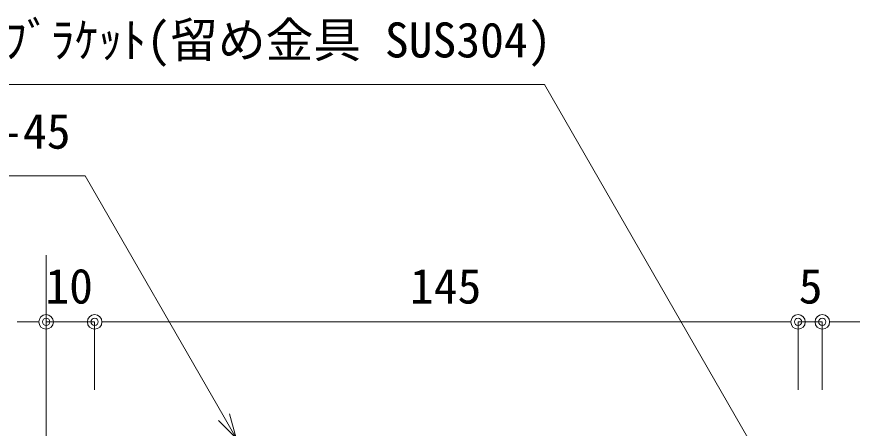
# Model space of a CAD drawing. Units: millimetres on the paper. Extents: x -401 to 401, y -279 to 279.
# Drawn here: x 172.6 to 230, y 15.7 to 44 of the extents above; entities that cross this region are included whole.
import ezdxf
from ezdxf.enums import TextEntityAlignment as Align

# ---------------------------------------------------------------- set-up
doc = ezdxf.new("R2010")
doc.units = ezdxf.units.MM
for name, color, linetype, lineweight in [('0-5_A-E01-仕上太線', 4, 'Continuous', 9), ('0-8_0-A11-寸法_詳細', 5, 'Continuous', 9), ('0-9_0', 7, 'Continuous', 9), ('0-A_A-B03-文字_書込_小', 7, 'Continuous', 9)]:
    doc.layers.add(name, color=color, linetype=linetype, lineweight=lineweight)
doc.styles.add('ＭＳ ゴシック', font='')
doc.styles.get('ＭＳ ゴシック').set_extended_font_data('MS Gothic')

# ---------------------------------------------------------------- blocks, each defined once
blk = doc.blocks.new('_Dot')
at = {"layer": '0-9_0'}
blk.add_line((-0.5, 0), (-1, 0), dxfattribs=at)
for radius in [0.5, 0.25]:
    blk.add_circle((0, 0), radius, dxfattribs=at)
blk = doc.blocks.new('_Open30')
at = {"layer": '0-9_0'}
blk.add_line((0, 0), (-1, 0), dxfattribs=at)
blk.add_lwpolyline([(-1, 0.2679), (0, 0), (-1, -0.2679)], dxfattribs=at)

msp = doc.modelspace()

# ---------------------------------------------------------------- linework, layer by layer
at = {"layer": '0-5_A-E01-仕上太線'}
msp.add_line((174.573, -78.646), (174.573, 27.604), dxfattribs=at)
at = {"layer": '0-8_0-A11-寸法_詳細'}
for p, q in [((173.573, 23.009), (172.573, 23.009)), ((174.573, 18.354), (174.573, 23.009)), ((177.906, 23.009), (174.573, 23.009)), ((177.906, 18.354), (177.906, 23.009)), ((177.906, 18.354), (177.906, 23.009)), ((178.906, 23.009), (179.906, 23.009)), ((178.906, 23.009), (225.239, 23.009)), ((225.239, 23.009), (224.239, 23.009)), ((226.239, 18.354), (226.239, 23.009)), ((226.239, 18.354), (226.239, 23.009)), ((226.239, 23.009), (227.906, 23.009)), ((227.906, 18.354), (227.906, 23.009)), ((227.906, 18.354), (227.906, 23.009)), ((228.906, 23.009), (229.906, 23.009)), ((228.906, 23.009), (275.239, 23.009))]:
    msp.add_line(p, q, dxfattribs=at)
at = {"layer": '0-A_A-B03-文字_書込_小'}
for points in [[(224.721, 11.701), (208.828, 39.314), (169.447, 39.314)], [(186.795, 16.466), (177.252, 33.045), (141.314, 33.045)]]:
    msp.add_lwpolyline(points, dxfattribs=at)

# ---------------------------------------------------------------- block references
at = {"layer": '0-8_0-A11-寸法_詳細'}
for p in [(174.573, 23.009), (226.239, 23.009), (226.239, 23.009)]:
    msp.add_blockref('_Dot', p, dxfattribs=at)
at = {"layer": '0-8_0-A11-寸法_詳細', "rotation": 180}
for p in [(177.906, 23.009), (177.906, 23.009), (227.906, 23.009), (227.906, 23.009)]:
    msp.add_blockref('_Dot', p, dxfattribs=at)
at = {"layer": '0-A_A-B03-文字_書込_小', "xscale": 1.666667, "yscale": 1.666667, "rotation": 299.92427}
msp.add_blockref('_Open30', (187.626, 15.021), dxfattribs=at)

# ---------------------------------------------------------------- texts
at = {"layer": '0-8_0-A11-寸法_詳細', "style": 'ＭＳ ゴシック'}
for s, p in [('10', (174.519, 23.546)), ('145', (199.572, 23.546)), ('5', (226.286, 23.546))]:
    msp.add_text(s, height=2.405, dxfattribs=at).set_placement(p, align=Align.BOTTOM_LEFT)
at = {"layer": '0-A_A-B03-文字_書込_小', "style": 'ＭＳ ゴシック'}
for s, p in [('Eﾌﾞﾗｹｯﾄ(留め金具 SUS304)', (169.98, 40.454)), ('SUS410\u3000皿頭ﾃｸｽ\u30005-45', (141.846, 34.185))]:
    msp.add_text(s, height=2.405, dxfattribs=at).set_placement(p, align=Align.BOTTOM_LEFT)

doc.saveas('drawing.dxf')
